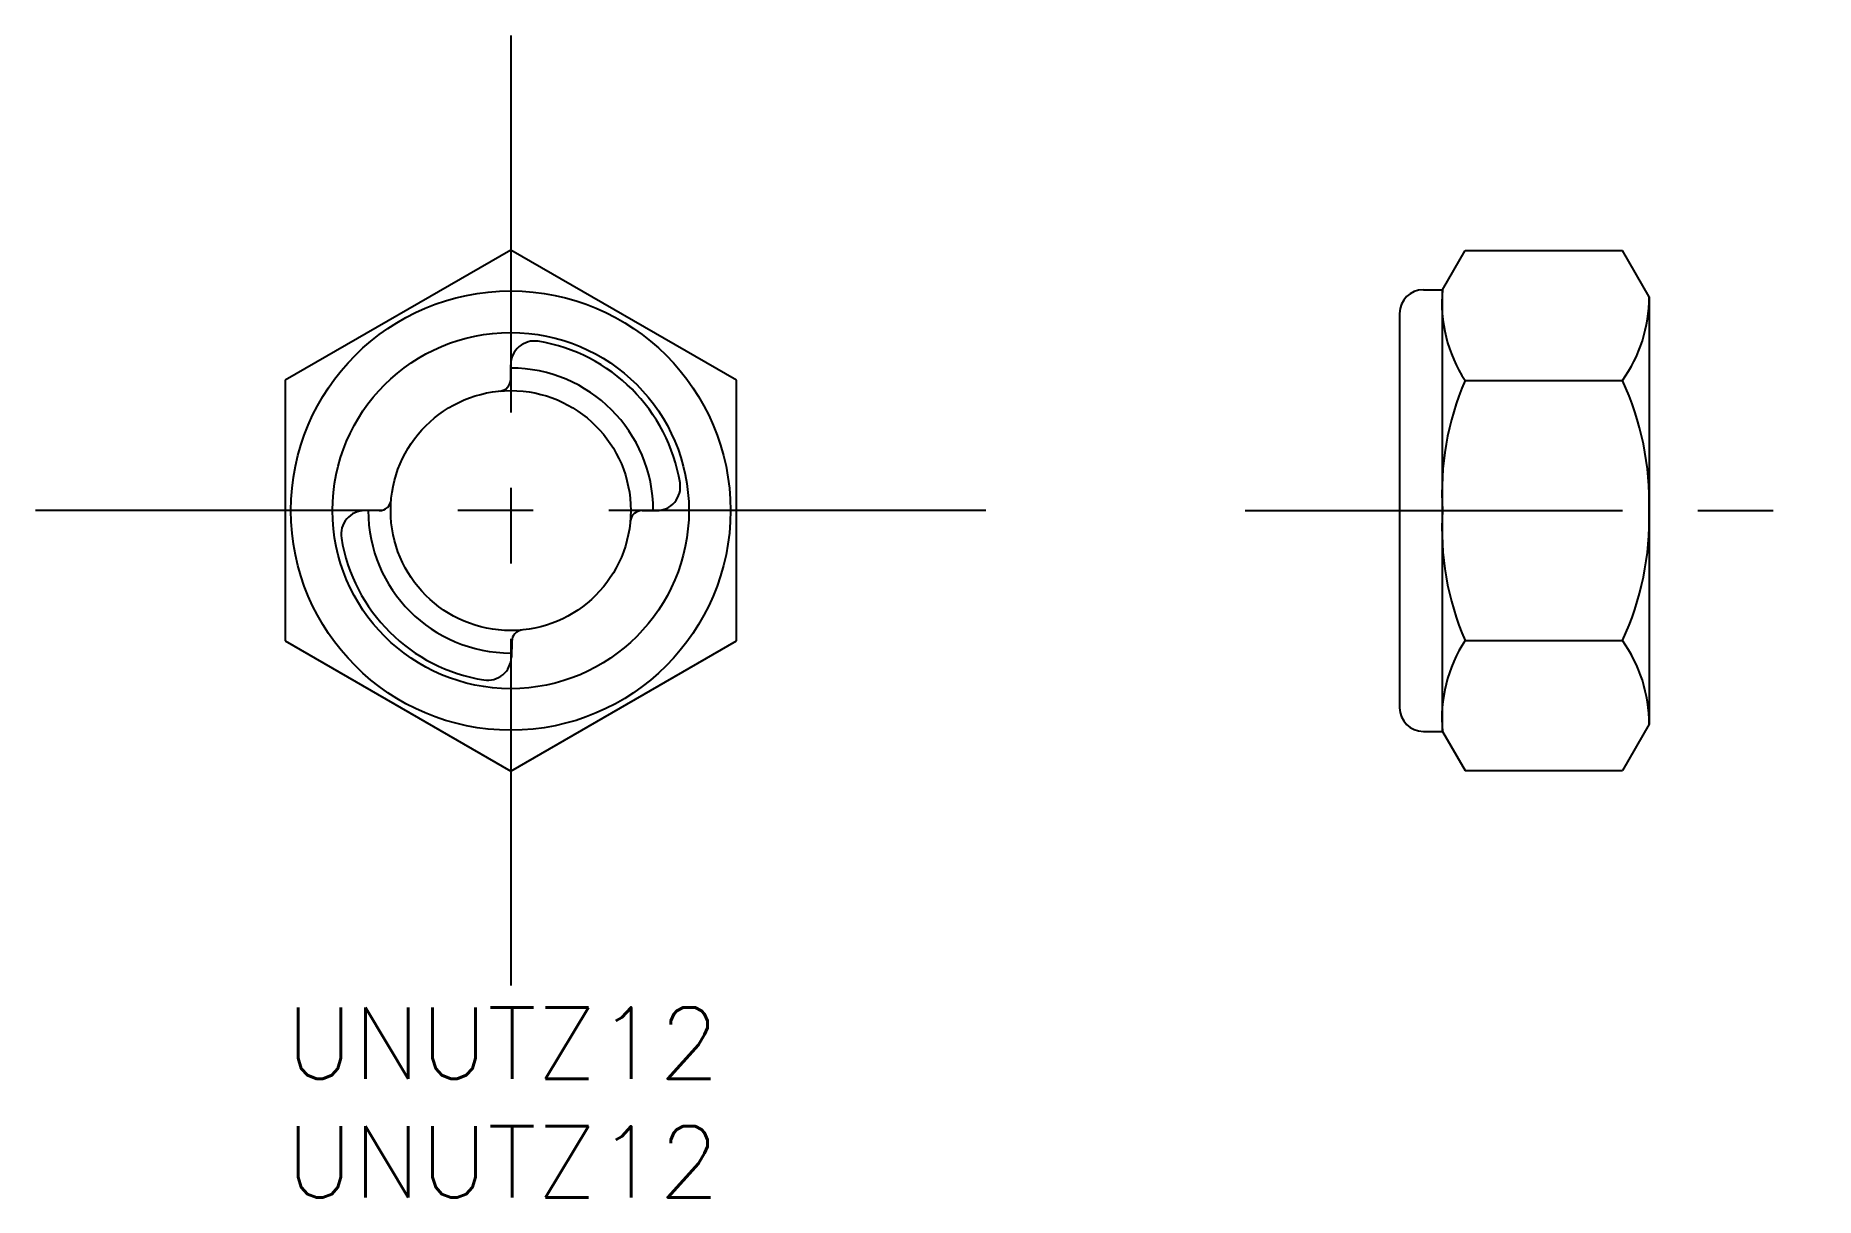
# Model space of a CAD drawing. Extents: x -10.5 to 64.4, y -8 to 40.9.
import ezdxf

# ---------------------------------------------------------------- set-up
doc = ezdxf.new("R2010")
doc.units = 0
doc.header["$LTSCALE"] = 0.5
doc.linetypes.add('CENTER', pattern=[50.8, 31.75, -6.35, 6.35, -6.35])
for name, color, linetype in [('MSM_CENTER', 1, 'CENTER'), ('MSM_CONTINUOUS', 7, 'CONTINUOUS'), ('MSM_NARROW', 5, 'CONTINUOUS'), ('MSM_PART_NUMBER', 7, 'CONTINUOUS')]:
    doc.layers.add(name, color=color, linetype=linetype)
doc.styles.get("Standard").update_dxf_attribs({"font": 'txt.shx', "height": 3, "bigfont": 'bigfont.shx'})

# ---------------------------------------------------------------- blocks, each defined once
blk = doc.blocks.new('*U2')
at = {"layer": 'MSM_PART_NUMBER'}
blk.add_text('UNUTZ12', height=3, dxfattribs=at).set_placement((0, -3))
blk = doc.blocks.new('*U3')
at = {"layer": 'MSM_PART_NUMBER'}
blk.add_text('UNUTZ12', height=3, dxfattribs=at).set_placement((0, -8))

msp = doc.modelspace()

# ---------------------------------------------------------------- linework, layer by layer
at = {"layer": 'MSM_CENTER'}
for p, q in [((9.459, 40.922), (9.459, 0.922)), ((29.459, 20.922), (-10.541, 20.922)), ((40.378, 20.922), (64.378, 20.922))]:
    msp.add_line(p, q, dxfattribs=at)
at = {"layer": 'MSM_CONTINUOUS'}
for p, q in [((9.459, 31.892), (-0.041, 26.407)), ((18.959, 26.407), (9.459, 31.892)), ((48.678, 30.222), (49.631, 31.872)), ((49.631, 31.872), (56.252, 31.872)), ((57.378, 29.922), (56.252, 31.872)), ((47.878, 30.222), (48.678, 30.222)), ((48.678, 11.622), (48.678, 30.222)), ((46.878, 29.222), (46.878, 12.622)), ((57.378, 29.922), (57.378, 11.922)), ((9.459, 26.452), (9.459, 27.062)), ((-0.041, 26.407), (-0.041, 15.437)), ((18.959, 15.437), (18.959, 26.407)), ((49.631, 26.397), (56.252, 26.397)), ((3.928, 20.922), (3.319, 20.922)), ((14.989, 20.922), (15.599, 20.922)), ((-0.041, 15.437), (9.459, 9.952)), ((9.459, 9.952), (18.959, 15.437)), ((9.502, 15.408), (9.486, 14.752)), ((49.631, 15.447), (56.252, 15.447)), ((47.878, 11.622), (48.678, 11.622)), ((48.678, 11.622), (49.631, 9.972)), ((57.378, 11.922), (56.252, 9.972)), ((49.631, 9.972), (56.252, 9.972))]:
    msp.add_line(p, q, dxfattribs=at)
for radius in [9.25, 7.5, 5.053]:
    msp.add_circle((9.459, 20.922), radius, dxfattribs=at)
for centre, radius, start, end in [((47.878, 29.222), 1, 90, 180), ((54.654, 29.679), 6, 174.8082, 213.16213), ((51.378, 29.896), 6, 324.32635, 0.24822), ((10.459, 27.062), 1, 80.74981, 180), ((9.459, 20.922), 7.221, 9.25019, 80.74981), ((8.959, 26.452), 0.5, 275.16599, 0), ((60.656, 21.658), 12, 156.74109, 183.51807), ((45.384, 21.309), 12, 358.15209, 25.08761), ((15.599, 21.922), 1, 270, 9.25019), ((3.928, 21.422), 0.5, 270, 354.83401), ((3.319, 19.922), 1, 90, 189.25019), ((14.989, 20.422), 0.5, 90, 174.83401), ((60.656, 20.186), 12, 176.48193, 203.25891), ((45.384, 20.535), 12, 334.91239, 1.84791), ((9.459, 20.922), 7.221, 189.25019, 261.00288), ((10.002, 15.396), 0.5, 95.6156, 178.53907), ((54.654, 12.165), 6, 146.83787, 185.19179), ((51.378, 11.948), 6, 359.75178, 35.67365), ((8.486, 14.778), 1, 261.00288, 358.53906), ((47.878, 12.622), 1, 180, 270)]:
    msp.add_arc(centre, radius, start, end, dxfattribs=at)
at = {"layer": 'MSM_NARROW'}
for start, end in [(0, 90), (180, 270)]:
    msp.add_arc((9.459, 20.922), 6, start, end, dxfattribs=at)

# ---------------------------------------------------------------- block references
at = {"layer": 'MSM_CONTINUOUS'}
for name in ['*U2', '*U3']:
    msp.add_blockref(name, (0, 0), dxfattribs=at)

doc.saveas('drawing.dxf')
